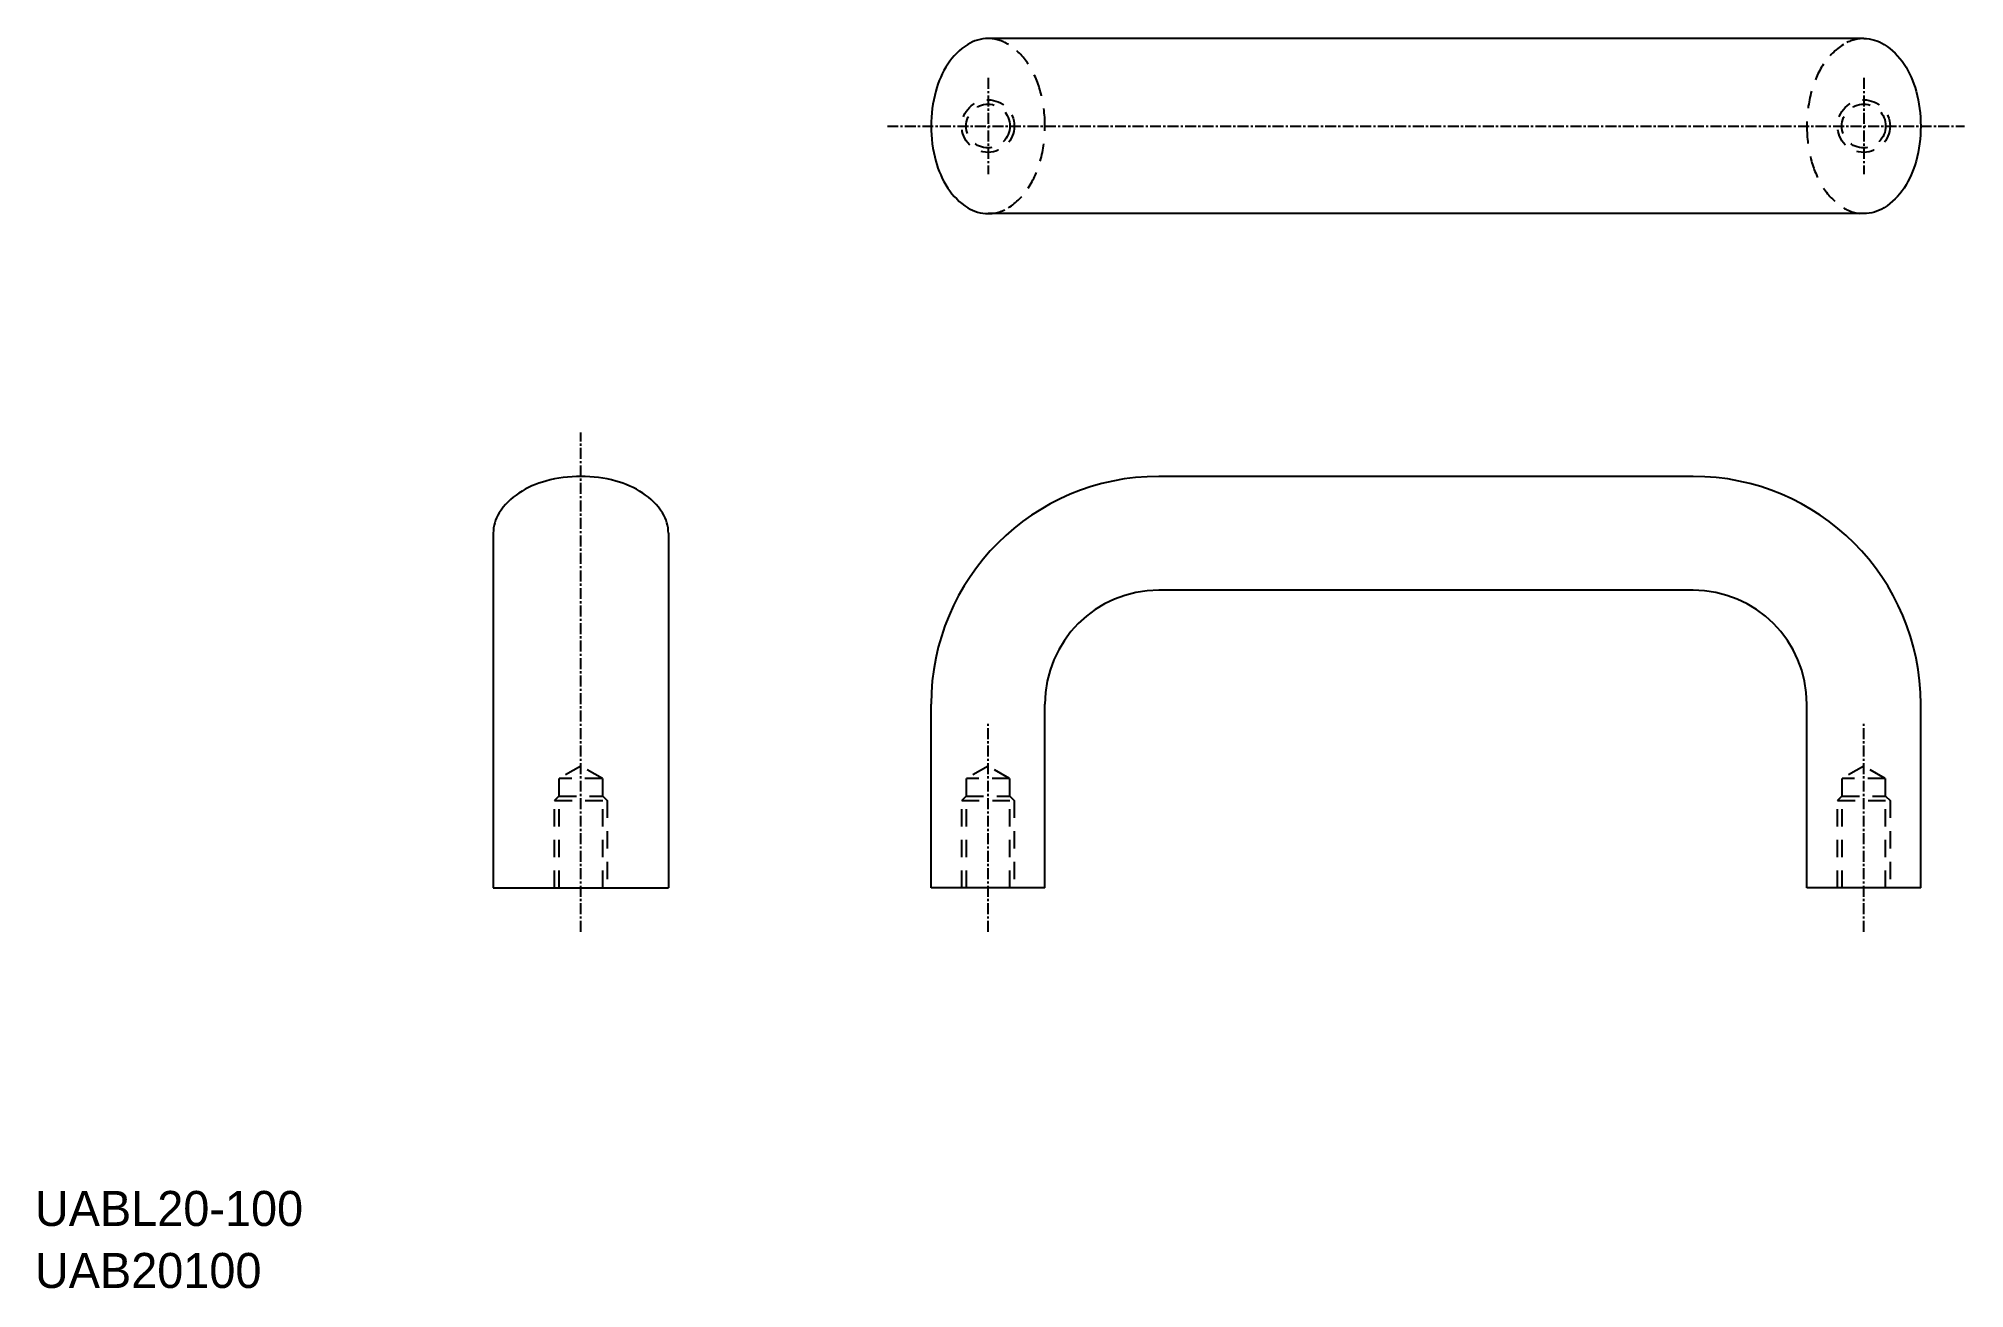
# Model space of a CAD drawing. Extents: x 0 to 220, y 0 to 143.
import ezdxf

# ---------------------------------------------------------------- set-up
doc = ezdxf.new("R2010")
doc.units = 0
doc.linetypes.add('CENTER', pattern=[2, 1.25, -0.25, 0.25, -0.25])
doc.linetypes.add('DASHED', pattern=[3.5, 2, -1.5])
doc.layers.get('0').update_dxf_attribs({"linetype": 'CONTINUOUS'})
doc.layers.add('CENTER', color=1, linetype='CENTER')

msp = doc.modelspace()

# ---------------------------------------------------------------- linework, layer by layer
at = {"color": 7, "linetype": 'CONTINUOUS'}
for p, q in [((208.84, 142.68), (108.84, 142.68)), ((208.84, 122.68), (108.84, 122.68)), ((189.34, 92.68), (128.34, 92.68)), ((52.34, 86.18), (52.34, 45.68)), ((72.34, 86.18), (72.34, 45.68)), ((189.34, 79.68), (128.34, 79.68)), ((102.34, 45.68), (102.34, 66.68)), ((115.34, 45.68), (115.34, 66.68)), ((202.34, 45.68), (202.34, 66.68)), ((215.34, 45.68), (215.34, 66.68)), ((52.34, 45.68), (72.34, 45.68)), ((115.34, 45.68), (102.34, 45.68)), ((215.34, 45.68), (202.34, 45.68))]:
    msp.add_line(p, q, dxfattribs=at)
at = {"color": 3, "linetype": 'DASHED'}
for p, q in [((62.34, 59.6), (59.88, 58.18)), ((64.8, 58.18), (62.34, 59.6)), ((108.84, 59.6), (106.38, 58.18)), ((111.3, 58.18), (108.84, 59.6)), ((208.84, 59.6), (206.38, 58.18)), ((211.3, 58.18), (208.84, 59.6)), ((64.8, 58.18), (59.88, 58.18)), ((59.88, 45.68), (59.88, 58.18)), ((64.8, 58.18), (64.8, 45.68)), ((106.38, 45.68), (106.38, 58.18)), ((111.3, 58.18), (106.38, 58.18)), ((111.3, 58.18), (111.3, 45.68)), ((206.38, 45.68), (206.38, 58.18)), ((211.3, 58.18), (206.38, 58.18)), ((211.3, 58.18), (211.3, 45.68)), ((59.34, 55.68), (59.84, 56.18)), ((59.34, 45.68), (59.34, 55.68)), ((59.34, 55.68), (65.34, 55.68)), ((59.84, 56.18), (64.84, 56.18)), ((64.84, 56.18), (65.34, 55.68)), ((65.34, 55.68), (65.34, 45.68)), ((105.84, 55.68), (106.34, 56.18)), ((105.84, 45.68), (105.84, 55.68)), ((105.84, 55.68), (111.84, 55.68)), ((106.34, 56.18), (111.34, 56.18)), ((111.34, 56.18), (111.84, 55.68)), ((111.84, 55.68), (111.84, 45.68)), ((205.84, 55.68), (206.34, 56.18)), ((205.84, 45.68), (205.84, 55.68)), ((205.84, 55.68), (211.84, 55.68)), ((206.34, 56.18), (211.34, 56.18)), ((211.34, 56.18), (211.84, 55.68)), ((211.84, 55.68), (211.84, 45.68))]:
    msp.add_line(p, q, dxfattribs=at)
at = {"color": 7, "linetype": 'CONTINUOUS'}
for points in [[(108.84, 142.68, 0.142799), (106.52, 142, 0.107173), (104.24, 139.75, 0.078504), (102.87, 136.67, 0.065845), (102.34, 132.68, 0.065845), (102.87, 128.69, 0.078504), (104.24, 125.61, 0.107173), (106.52, 123.36, 0.142799), (108.84, 122.68, 0.142799)], [(208.84, 142.68, -0.142799), (211.17, 142, -0.107173), (213.44, 139.75, -0.078504), (214.81, 136.67, -0.065845), (215.34, 132.68, -0.065845), (214.81, 128.69, -0.078504), (213.44, 125.61, -0.107173), (211.17, 123.36, -0.142799), (208.84, 122.68, -0.142799)], [(72.34, 86.18, 0.142799), (71.66, 88.5, 0.107173), (69.41, 90.77, 0.078504), (66.33, 92.15, 0.065845), (62.34, 92.68, 0.065845), (58.36, 92.15, 0.078504), (55.27, 90.77, 0.107173), (53.02, 88.5, 0.142799), (52.34, 86.18, 0.142799)]]:
    msp.add_lwpolyline(points, format="xyb", dxfattribs=at)
at = {"color": 3, "linetype": 'DASHED'}
for points in [[(108.84, 142.68, -0.142799), (111.17, 142, -0.107173), (113.44, 139.75, -0.078504), (114.81, 136.67, -0.065845), (115.34, 132.68, -0.065845), (114.81, 128.69, -0.078504), (113.44, 125.61, -0.107173), (111.17, 123.36, -0.142799), (108.84, 122.68, -0.142799)], [(208.84, 142.68, 0.142799), (206.52, 142, 0.107173), (204.24, 139.75, 0.078504), (202.87, 136.67, 0.065845), (202.34, 132.68, 0.065845), (202.87, 128.69, 0.078504), (204.24, 125.61, 0.107173), (206.52, 123.36, 0.142799), (208.84, 122.68, 0.142799)]]:
    msp.add_lwpolyline(points, format="xyb", dxfattribs=at)
for centre, radius in [((108.84, 132.68), 3), ((108.84, 132.68), 2.5), ((208.84, 132.68), 3), ((208.84, 132.68), 2.5)]:
    msp.add_circle(centre, radius, dxfattribs=at)
at = {"color": 7, "linetype": 'CONTINUOUS'}
for centre, radius, start, end in [((128.34, 66.68), 26, 90, 180), ((189.34, 66.68), 26, 0, 90), ((128.34, 66.68), 13, 90, 180), ((189.34, 66.68), 13, 0, 90)]:
    msp.add_arc(centre, radius, start, end, dxfattribs=at)
at = {"layer": 'CENTER', "color": 1, "linetype": 'CENTER'}
for p, q in [((108.84, 138.18), (108.84, 127.18)), ((208.84, 138.18), (208.84, 127.18)), ((97.34, 132.68), (220.34, 132.68)), ((62.34, 40.68), (62.34, 97.68)), ((108.84, 40.68), (108.84, 64.62)), ((208.84, 40.68), (208.84, 64.62))]:
    msp.add_line(p, q, dxfattribs=at)

# ---------------------------------------------------------------- texts
for s, p in [('UABL20-100', (0, 7.08)), ('UAB20100', (0, 0))]:
    msp.add_text(s, height=4).set_placement(p)

doc.saveas('drawing.dxf')
